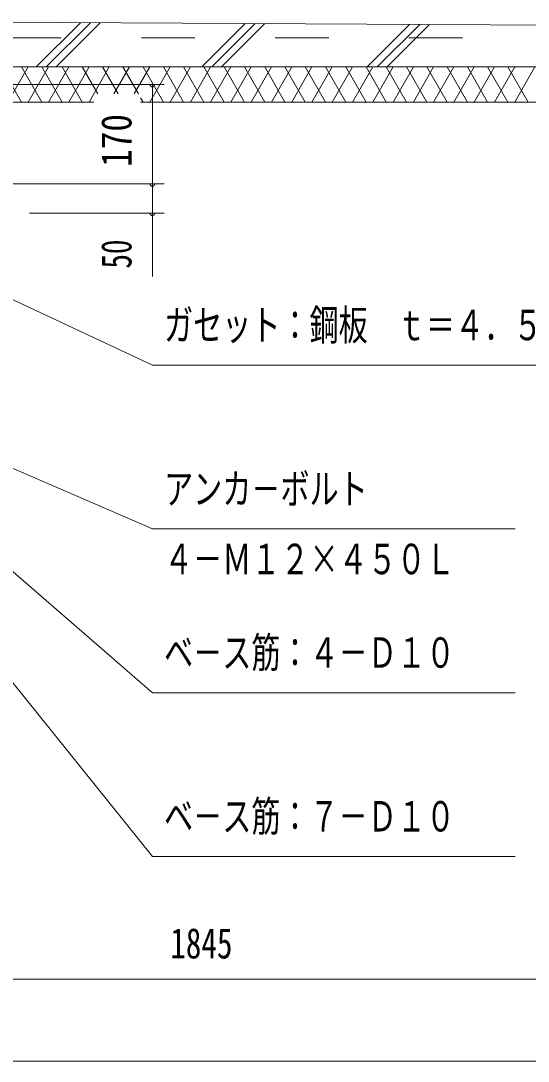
# Model space of a CAD drawing. Units: millimetres, scale not verified. Extents: x -31992 to 32005, y -14700 to 14700.
# Drawn here: x 24473 to 27508, y -4592 to 1634 of the extents above; entities that cross this region are included whole.
import ezdxf
from ezdxf.enums import TextEntityAlignment as Align

# ---------------------------------------------------------------- set-up
doc = ezdxf.new("R2010")
doc.units = ezdxf.units.MM
doc.header["$LTSCALE"] = 80
doc.linetypes.add('USER2', pattern=[10, 4, -6])
for name, color, linetype, lineweight in [('0-6_2-02BOLD', 7, 'Continuous', 18), ('0-7_2-12HIDDEN', 3, 'USER2', 18), ('0-A_2-52DIM', 3, 'Continuous', 18), ('0-B_2-62HATCH', 2, 'Continuous', 18)]:
    doc.layers.add(name, color=color, linetype=linetype, lineweight=lineweight)
doc.styles.add('ＭＳ ゴシック', font='')
doc.styles.get('ＭＳ ゴシック').set_extended_font_data('MS Gothic')

msp = doc.modelspace()

# ---------------------------------------------------------------- linework, layer by layer
at = {"layer": '0-6_2-02BOLD'}
for p, q in [((22563.23, 1634.25), (28864.81, 1602.9)), ((23229.81, 1357.9), (28864.81, 1357.9)), ((23229.81, 1147.9), (24909.8, 1147.9)), ((25189.81, 1147.9), (28864.81, 1147.9))]:
    msp.add_line(p, q, dxfattribs=at)
at = {"layer": '0-7_2-12HIDDEN'}
msp.add_line((14794.81, 1532.9), (28864.81, 1532.9), dxfattribs=at)
at = {"layer": '0-A_2-52DIM'}
for p, q in [((22540.31, 1252.9), (25329.81, 1252.9)), ((25273.81, 1252.9), (25245.81, 1252.9)), ((25259.81, 104.9), (25259.81, 1252.9)), ((25259.81, -427.1), (22708.81, 767.96)), ((22540.31, 657.9), (25329.81, 657.9)), ((25273.81, 657.9), (25245.81, 657.9)), ((24524.8, 482.9), (25329.81, 482.9)), ((25273.81, 482.9), (25245.81, 482.9)), ((25259.81, -1407.1), (22646.57, -272.9)), ((25259.81, -427.1), (28059.8, -427.1)), ((25259.81, -3367.1), (23408.51, -1064.65)), ((25259.81, -2387.1), (23777.99, -1100.3)), ((27429.8, -1407.1), (25259.81, -1407.1)), ((25259.81, -2387.1), (27429.8, -2387.1)), ((25259.81, -3367.1), (27429.8, -3367.1)), ((28864.81, -4102.1), (14794.81, -4102.1)), ((14794.81, -4592.1), (28864.81, -4592.1))]:
    msp.add_line(p, q, dxfattribs=at)
for centre in [(25259.81, 1252.9), (25259.81, 657.9), (25259.81, 482.9)]:
    msp.add_arc(centre, 14, 180, 0, dxfattribs=at)
at = {"layer": '0-B_2-62HATCH'}
for p, q in [((24565.26, 1357.9), (24830.33, 1622.97)), ((24624.66, 1357.9), (24889.44, 1622.68)), ((24684.05, 1357.9), (24948.54, 1622.39)), ((25555.21, 1357.9), (25815.38, 1618.07)), ((25614.6, 1357.9), (25874.48, 1617.78)), ((25674, 1357.9), (25933.59, 1617.49)), ((26545.16, 1357.9), (26800.43, 1613.17)), ((26604.56, 1357.9), (26859.53, 1612.88)), ((26663.95, 1357.9), (26918.63, 1612.59)), ((24476.95, 1147.9), (24355.71, 1357.9)), ((24396.12, 1147.9), (24517.37, 1357.9)), ((24598.19, 1147.9), (24476.95, 1357.9)), ((24517.37, 1147.9), (24638.61, 1357.9)), ((24719.44, 1147.9), (24598.19, 1357.9)), ((24638.61, 1147.9), (24759.85, 1357.9)), ((24840.68, 1147.9), (24719.44, 1357.9)), ((24759.85, 1147.9), (24881.09, 1357.9)), ((24933.97, 1196.31), (24840.68, 1357.9)), ((24881.09, 1147.9), (25002.34, 1357.9)), ((25055.22, 1196.31), (24961.93, 1357.9)), ((25030.29, 1196.31), (25123.59, 1357.9)), ((25176.46, 1196.31), (25083.17, 1357.9)), ((25151.53, 1196.31), (25244.82, 1357.9)), ((25325.65, 1147.9), (25204.41, 1357.9)), ((25244.82, 1147.9), (25366.07, 1357.9)), ((25446.9, 1147.9), (25325.65, 1357.9)), ((25366.07, 1147.9), (25487.31, 1357.9)), ((25568.14, 1147.9), (25446.9, 1357.9)), ((25487.31, 1147.9), (25608.56, 1357.9)), ((25689.38, 1147.9), (25568.14, 1357.9)), ((25608.56, 1147.9), (25729.8, 1357.9)), ((25810.63, 1147.9), (25689.39, 1357.9)), ((25729.8, 1147.9), (25851.05, 1357.9)), ((25931.87, 1147.9), (25810.63, 1357.9)), ((25851.05, 1147.9), (25972.29, 1357.9)), ((26053.12, 1147.9), (25931.87, 1357.9)), ((25972.29, 1147.9), (26093.53, 1357.9)), ((26174.36, 1147.9), (26053.12, 1357.9)), ((26093.53, 1147.9), (26214.78, 1357.9)), ((26295.61, 1147.9), (26174.36, 1357.9)), ((26214.78, 1147.9), (26336.02, 1357.9)), ((26416.85, 1147.9), (26295.61, 1357.9)), ((26336.02, 1147.9), (26457.27, 1357.9)), ((26538.09, 1147.9), (26416.85, 1357.9)), ((26457.27, 1147.9), (26578.5, 1357.9)), ((26659.33, 1147.9), (26538.09, 1357.9)), ((26578.5, 1147.9), (26699.75, 1357.9)), ((26780.58, 1147.9), (26659.34, 1357.9)), ((26699.75, 1147.9), (26820.99, 1357.9)), ((26901.82, 1147.9), (26780.58, 1357.9)), ((26821, 1147.9), (26942.24, 1357.9)), ((27023.07, 1147.9), (26901.82, 1357.9)), ((26942.24, 1147.9), (27063.48, 1357.9)), ((27144.31, 1147.9), (27023.07, 1357.9)), ((27063.48, 1147.9), (27184.73, 1357.9)), ((27265.55, 1147.9), (27144.32, 1357.9)), ((27184.73, 1147.9), (27305.97, 1357.9)), ((27386.8, 1147.9), (27265.55, 1357.9)), ((27305.97, 1147.9), (27427.21, 1357.9)), ((27508.04, 1147.9), (27386.8, 1357.9)), ((27427.21, 1147.9), (27548.46, 1357.9)), ((25204.41, 1147.9), (25189.81, 1173.2))]:
    msp.add_line(p, q, dxfattribs=at)

# ---------------------------------------------------------------- texts
at = {"layer": '0-A_2-52DIM', "color": 7, "style": 'ＭＳ ゴシック'}
for s, width, p in [('170', 0.85, (25189.81, 760.12)), ('50', 0.7, (25189.81, 151.5))]:
    msp.add_text(s, height=182.3, rotation=90, dxfattribs=dict(at, width=width)).set_placement(p, align=Align.BOTTOM_LEFT)
for s, width, p in [('ガセット：鋼板\u3000ｔ＝４．５', 0.7, (25329.8, -332.23)), ('アンカ－ボルト', 0.7, (25329.8, -1312.23)), ('４－Ｍ１２×４５０Ｌ', 0.7, (25329.8, -1732.23)), ('ベ－ス筋：４－Ｄ１０', 0.7, (25329.8, -2292.23)), ('ベ－ス筋：７－Ｄ１０', 0.7, (25329.8, -3272.23)), ('1845', 0.75, (25366.94, -4032.1))]:
    msp.add_text(s, height=182.3, dxfattribs=dict(at, width=width)).set_placement(p, align=Align.BOTTOM_LEFT)

doc.saveas('drawing.dxf')
